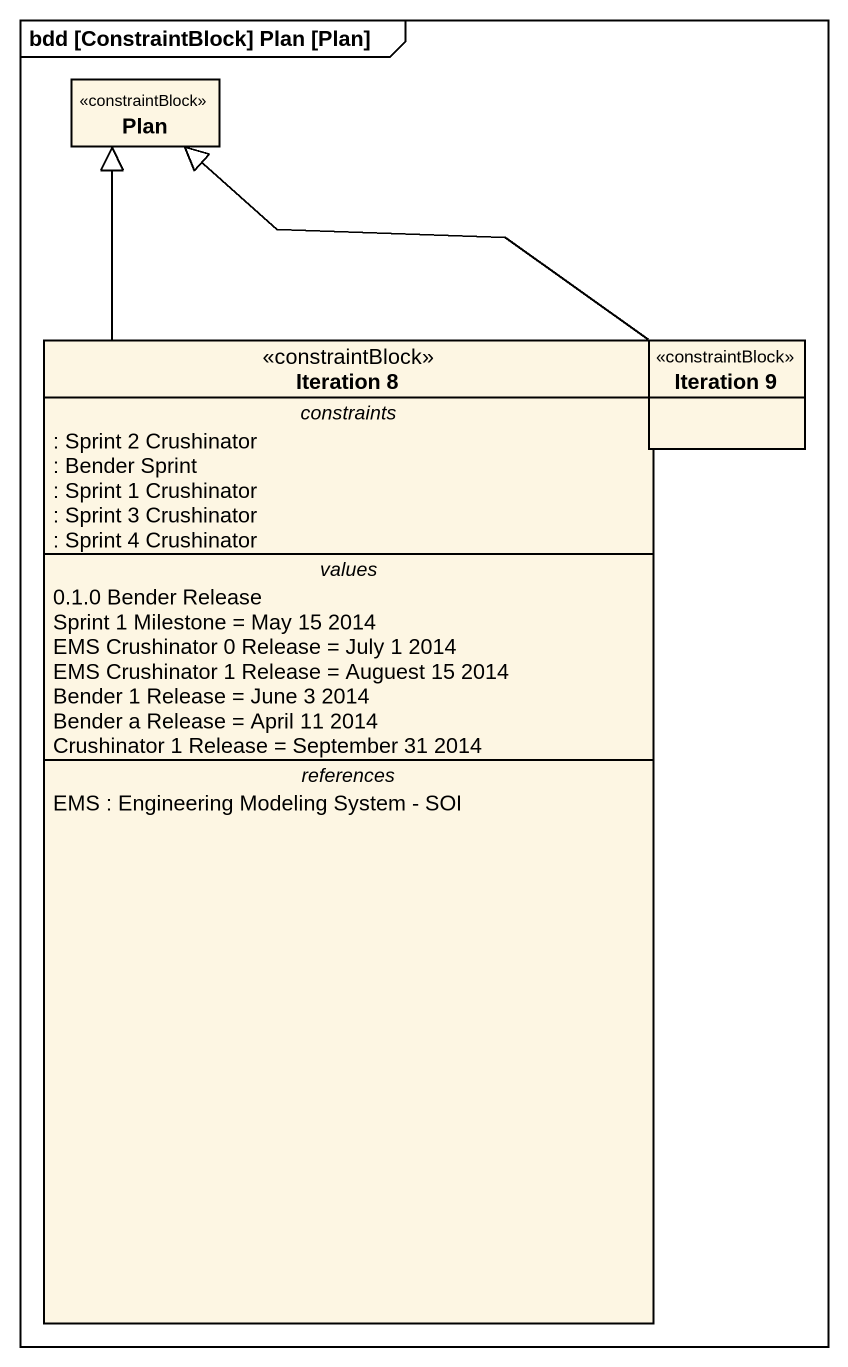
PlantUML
@startuml
mainframe bdd [ConstraintBlock] Plan [Plan]
hide circle
hide empty members
class Plan <<constraintBlock>>
class "Iteration 8" as Iteration_8 <<constraintBlock>> {
  -- constraints --
  : Sprint 2 Crushinator
  : Bender Sprint
  : Sprint 1 Crushinator
  : Sprint 3 Crushinator
  : Sprint 4 Crushinator
  -- values --
  0.1.0 Bender Release
  Sprint 1 Milestone = May 15 2014
  EMS Crushinator 0 Release = July 1 2014
  EMS Crushinator 1 Release = Auguest 15 2014
  Bender 1 Release = June 3 2014
  Bender a Release = April 11 2014
  Crushinator 1 Release = September 31 2014
  -- references --
  EMS : Engineering Modeling System - SOI
}
class "Iteration 9" as Iteration_9 <<constraintBlock>>
Iteration_8 -up-|> Plan
Iteration_9 -left-|> Plan
@enduml
